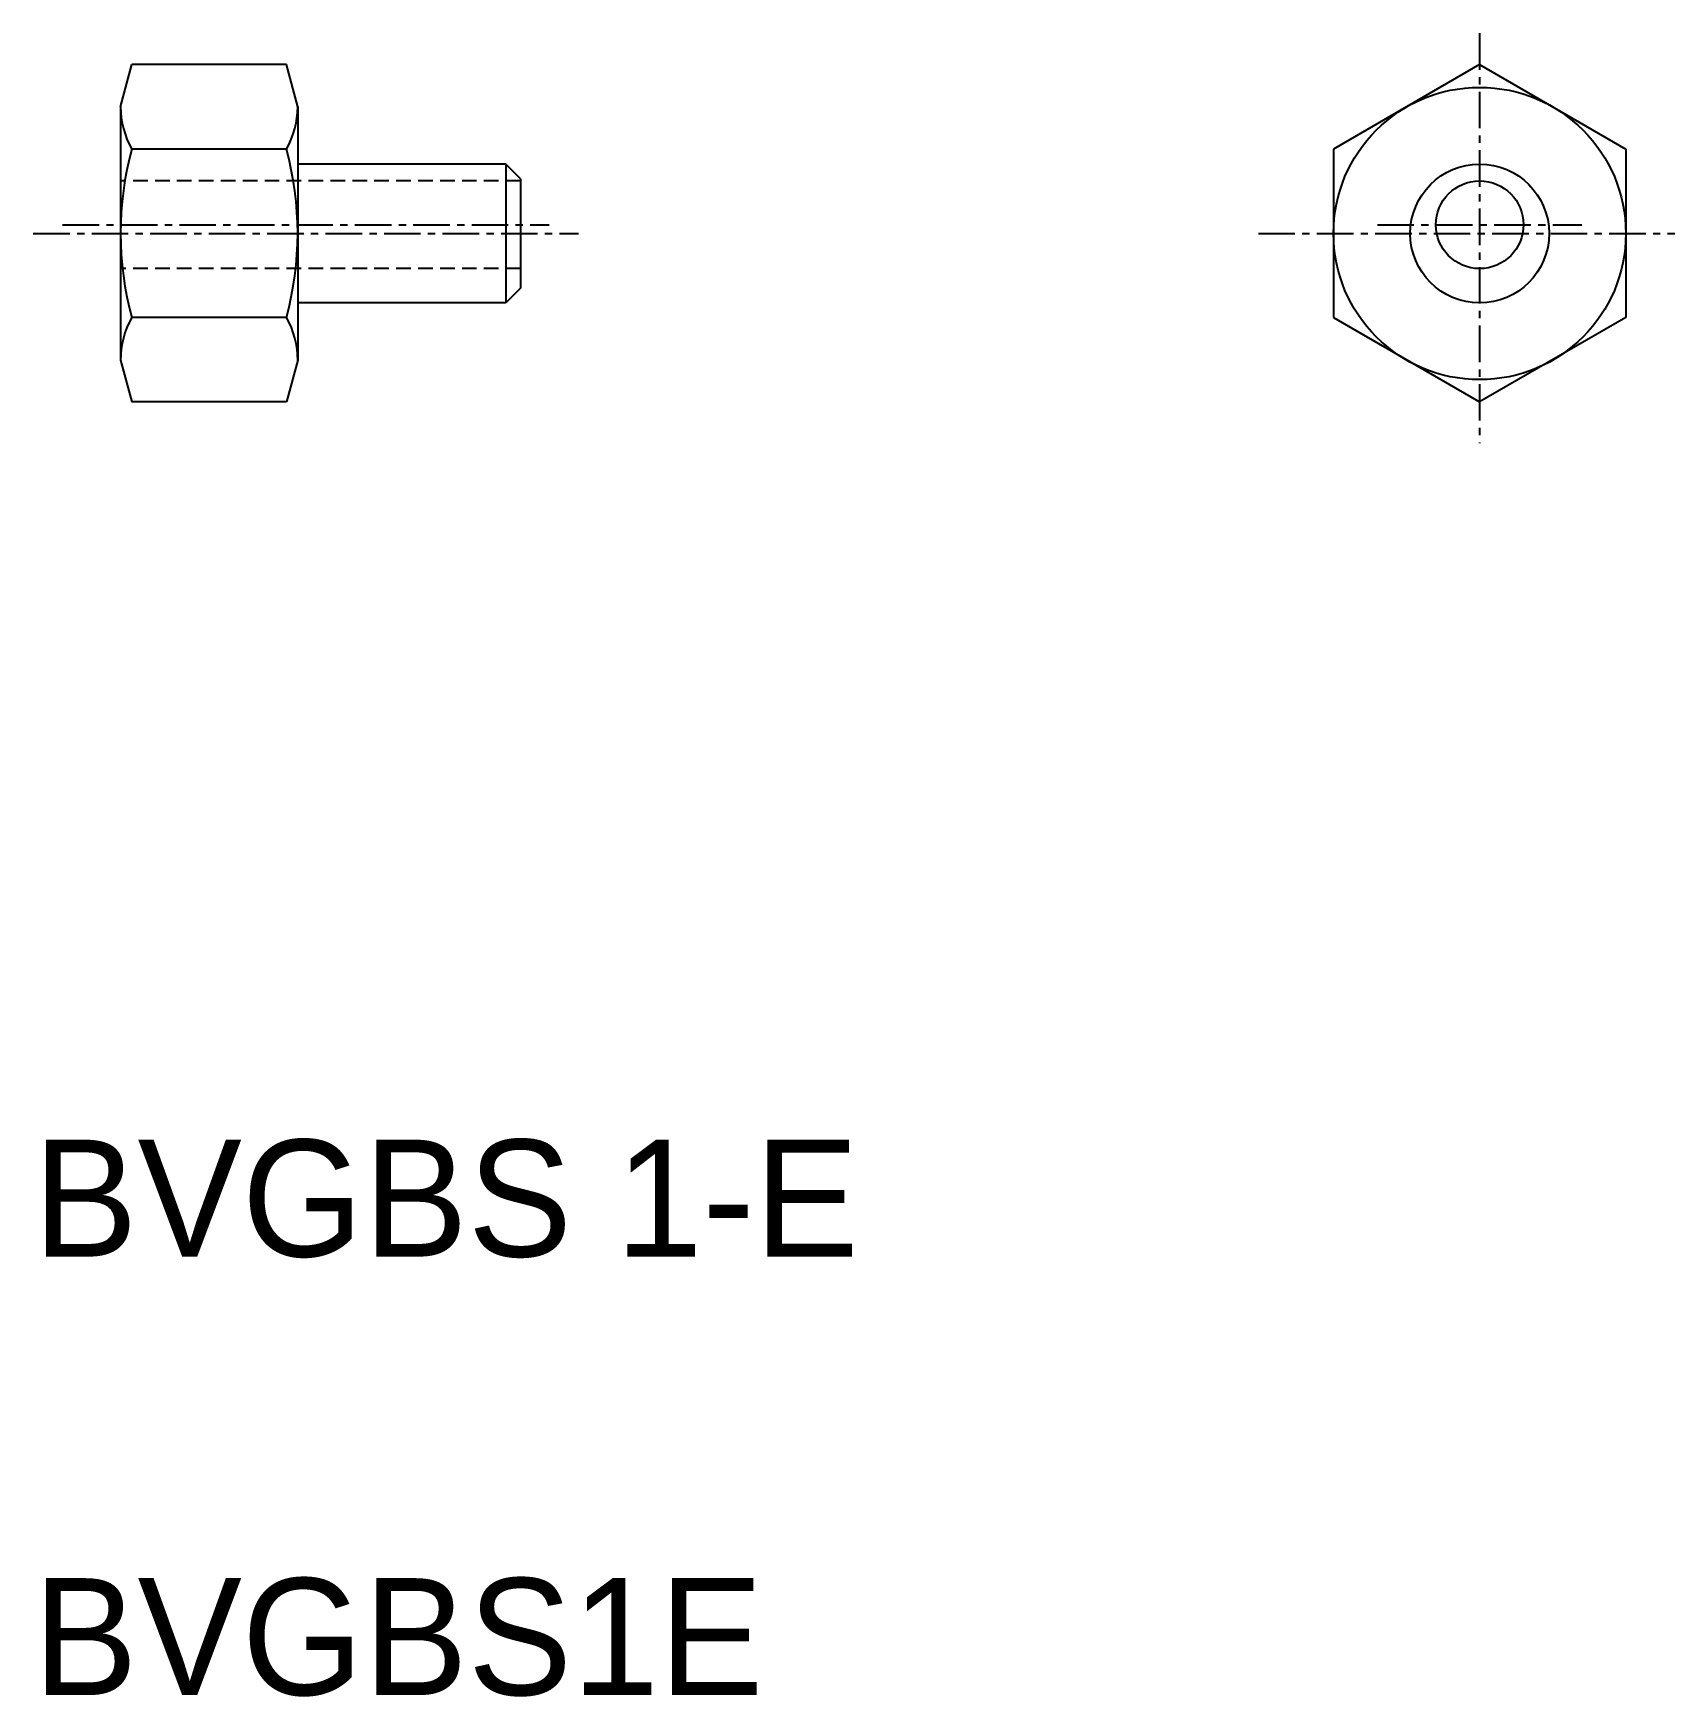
# Model space of a CAD drawing. Extents: x 10 to 66.1, y 9.9 to 66.9.
import ezdxf

# ---------------------------------------------------------------- set-up
doc = ezdxf.new("R2010")
doc.units = 0
doc.linetypes.add('CENTER', pattern=[2, 1.25, -0.25, 0.25, -0.25])
doc.linetypes.add('DASHED', pattern=[0.75, 0.5, -0.25])
doc.layers.get('0').update_dxf_attribs({"linetype": 'CONTINUOUS'})
doc.layers.add('CENTER', color=1, linetype='CENTER')

msp = doc.modelspace()

# ---------------------------------------------------------------- linework, layer by layer
at = {"color": 7, "linetype": 'CONTINUOUS'}
for p, q in [((12.986, 64.334), (13.372, 65.777)), ((18.659, 65.777), (13.372, 65.777)), ((19.046, 64.334), (18.659, 65.777)), ((59.477, 65.777), (54.477, 62.89)), ((59.477, 65.777), (64.477, 62.89)), ((12.986, 64.334), (12.986, 55.666)), ((19.046, 64.334), (19.046, 55.666)), ((18.659, 62.89), (13.372, 62.89)), ((54.477, 62.89), (54.477, 57.126)), ((64.477, 62.89), (64.477, 57.126)), ((26.166, 62.375), (19.046, 62.375)), ((26.666, 61.875), (26.166, 62.375)), ((26.166, 62.375), (26.166, 57.625)), ((26.666, 61.875), (26.666, 58.125)), ((14.662, 60), (14.662, 60)), ((19.324, 60), (19.324, 60)), ((26.666, 58.125), (26.166, 57.625)), ((26.166, 57.625), (19.046, 57.625)), ((18.659, 57.126), (13.372, 57.126)), ((54.477, 57.126), (59.477, 54.239)), ((64.477, 57.126), (59.477, 54.239)), ((12.986, 55.666), (13.368, 54.239)), ((19.046, 55.666), (18.663, 54.239)), ((18.663, 54.239), (13.368, 54.239))]:
    msp.add_line(p, q, dxfattribs=at)
at = {"color": 3, "linetype": 'DASHED'}
for p, q in [((26.666, 61.8), (12.986, 61.8)), ((26.666, 58.8), (12.986, 58.8))]:
    msp.add_line(p, q, dxfattribs=at)
at = {"color": 7, "linetype": 'CONTINUOUS'}
for centre, radius in [((59.477, 60), 5), ((59.477, 60), 2.375), ((59.477, 60.3), 1.5)]:
    msp.add_circle(centre, radius, dxfattribs=at)
for centre, radius, start, end in [((15.872, 64.334), 2.887, 180, 210), ((16.159, 64.334), 2.887, 330, 360), ((23.92, 60.008), 10.934, 164.7157, 195.2843), ((8.111, 60.008), 10.934, 344.7157, 15.2843), ((15.886, 55.679), 2.901, 150.0726, 180.2441), ((16.145, 55.679), 2.901, 359.7559, 29.9274)]:
    msp.add_arc(centre, radius, start, end, dxfattribs=at)
at = {"layer": 'CENTER', "color": 1, "linetype": 'CENTER'}
for p, q in [((59.477, 66.85), (59.477, 52.828)), ((10, 60), (28.648, 60)), ((11, 60.3), (27.648, 60.3)), ((51.907, 60), (66.15, 60)), ((55.977, 60.3), (62.977, 60.3))]:
    msp.add_line(p, q, dxfattribs=at)

# ---------------------------------------------------------------- texts
at = {"color": 7, "linetype": 'CONTINUOUS'}
for s, p in [('BVGBS 1-E', (10, 25)), ('BVGBS1E', (10, 10))]:
    msp.add_text(s, height=4, dxfattribs=at).set_placement(p)

doc.saveas('drawing.dxf')
